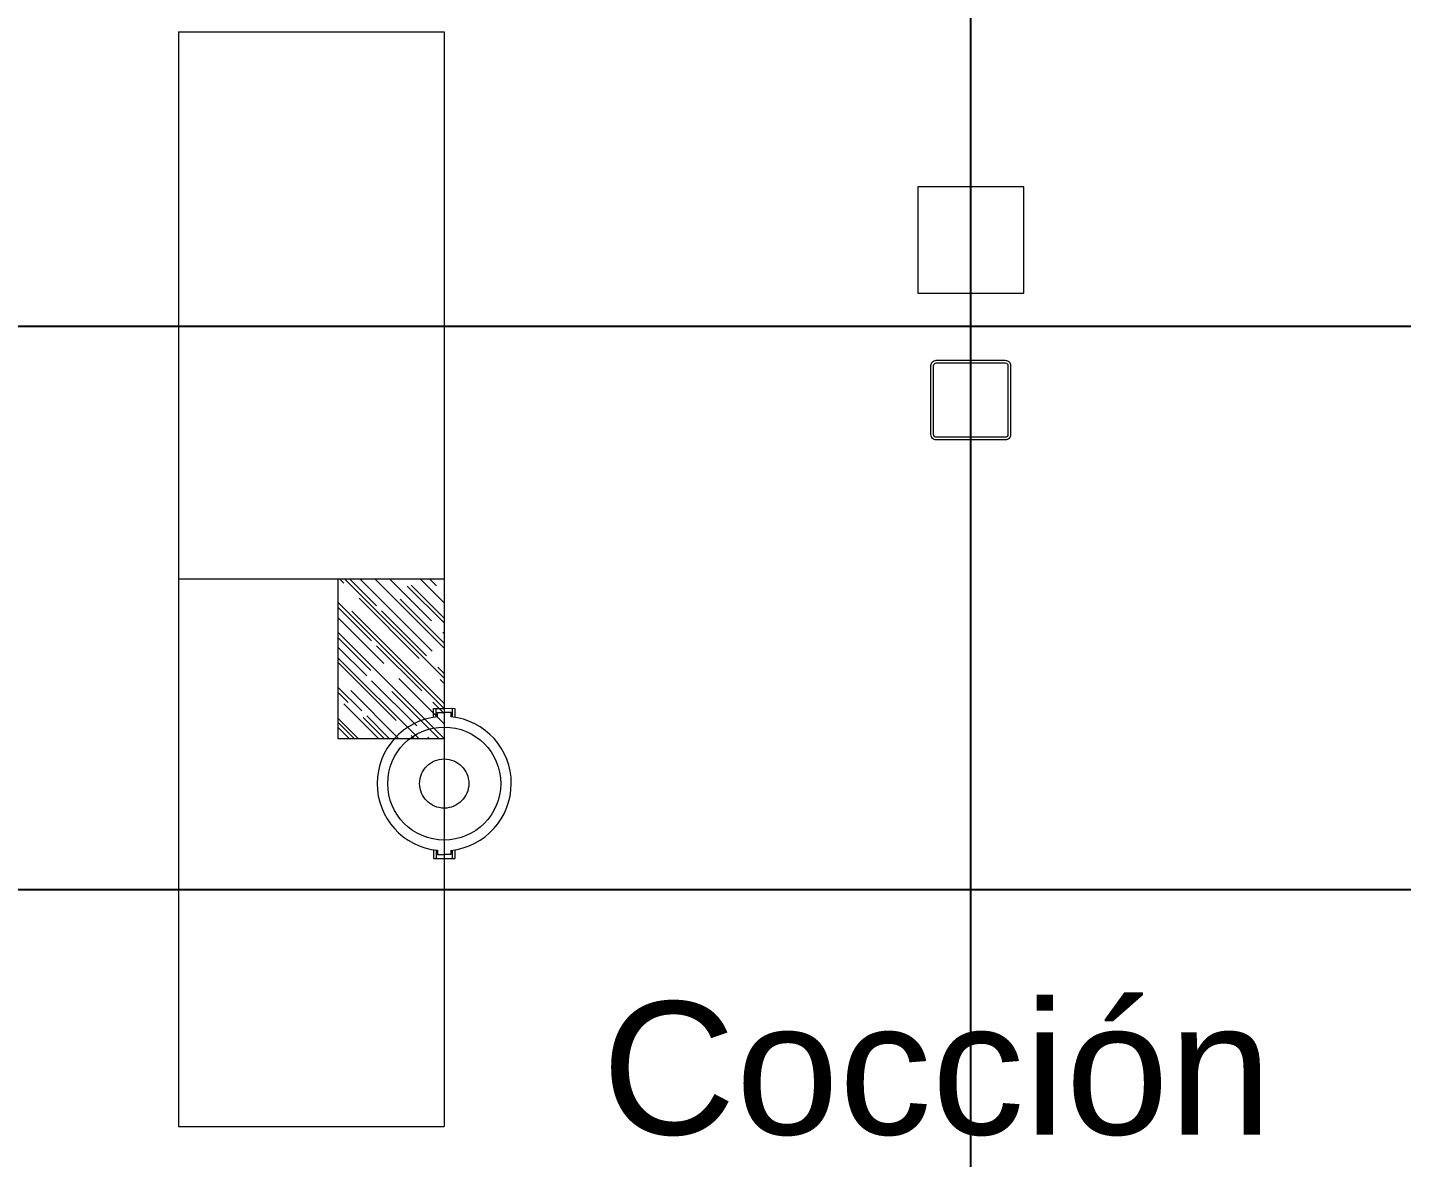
# Model space of a CAD drawing. Header units: millimetres. Extents: x 744843 to 745492, y 2520966 to 2521458.
# Drawn here: x 745422.78 to 745427.96, y 2521091.59 to 2521095.84 of the extents above; entities that cross this region are included whole.
import ezdxf

# ---------------------------------------------------------------- set-up
doc = ezdxf.new("R2010")
doc.units = ezdxf.units.MM
doc.linetypes.add('HIDDEN', pattern=[9.525, 6.35, -3.175])
for name, color, linetype, lineweight in [('A-Columnas_Secun', 74, 'Continuous', 20), ('A_Muebles_Cocina', 55, 'Continuous', 20), ('A_Textos', 4, 'Continuous', 20)]:
    doc.layers.add(name, color=color, linetype=linetype, lineweight=lineweight)
doc.layers.add('A_Ejes', color=8, linetype='Continuous')
doc.styles.add('escal 300', font='arial.ttf', dxfattribs={"height": 0.5})
pattern_1 = [(135, (745424.351715, 2521093.166404), (-0.181019, 0.067882), [1.2, -0.16, 0.4, -0.08]), (135, (745424.24819, 2521093.21336), (-0.018668, -0.131805), [0.24, -0.0264, 0.48, -0.06]), (135, (745424.27535, 2521093.146605), (-0.3320573, 0.2562555), [0.64, -0.112, 0.32, -0.08])]

msp = doc.modelspace()

# ---------------------------------------------------------------- hatches: boundary and pattern name
at = {"layer": 'A_Muebles_Cocina'}
h = msp.add_hatch(dxfattribs=at)
h.set_pattern_fill('AR-RROOF', color=2, scale=0.08, angle=315, style=0)
h.set_pattern_definition(pattern_1)
h.paths.add_polyline_path([(745424.3517, 2521093.7664), (745423.9517, 2521093.7664), (745423.9517, 2521093.1664), (745424.3517, 2521093.1664)])
h = msp.add_hatch(dxfattribs=at)
h.set_pattern_fill('AR-RROOF', color=2, scale=0.08, angle=315, style=0)
h.set_pattern_definition(pattern_1)
h.paths.add_polyline_path([(745424.3517, 2521093.7664), (745423.9517, 2521093.7664), (745423.9517, 2521093.1664), (745424.3517, 2521093.1664)])

# ---------------------------------------------------------------- linework, layer by layer
at = {"layer": 'A-Columnas_Secun'}
msp.add_lwpolyline([(745426.1344, 2521094.8424), (745426.5341, 2521094.8424), (745426.5341, 2521095.2421), (745426.1344, 2521095.2421)], close=True, dxfattribs=at)
for points in [[(745426.2044, 2521094.5896), (745426.4642, 2521094.5896, -0.414214), (745426.4842, 2521094.5696), (745426.4842, 2521094.3098, -0.414214), (745426.4642, 2521094.2898), (745426.2044, 2521094.2898, -0.414214), (745426.1844, 2521094.3098), (745426.1844, 2521094.5696, -0.414214)], [(745426.2044, 2521094.5796), (745426.4642, 2521094.5796, -0.414214), (745426.4742, 2521094.5696), (745426.4742, 2521094.3098, -0.414214), (745426.4642, 2521094.2998), (745426.2044, 2521094.2998, -0.414214), (745426.1944, 2521094.3098), (745426.1944, 2521094.5696, -0.414214)]]:
    msp.add_lwpolyline(points, format="xyb", close=True, dxfattribs=at)
at = {"layer": 'A_Ejes'}
msp.add_line((745426.3345, 2521057.8508), (745426.3338, 2521173.1376), dxfattribs=at)
at = {"layer": 'A_Ejes', "ltscale": 0.5}
for p, q in [((745296.0204, 2521094.7183), (745459.3526, 2521094.7183)), ((745302.007, 2521092.5989), (745459.4008, 2521092.5989))]:
    msp.add_line(p, q, dxfattribs=at)
at = {"layer": 'A_Muebles_Cocina'}
for p, q in [((745423.3517, 2521095.8258), (745423.3517, 2521091.707)), ((745423.3517, 2521095.8258), (745424.3517, 2521095.8258)), ((745423.3517, 2521095.8258), (745423.3517, 2521091.707)), ((745424.3517, 2521095.8258), (745424.3517, 2521091.707)), ((745424.3517, 2521095.8258), (745424.3517, 2521091.707)), ((745424.3517, 2521093.7664), (745423.3517, 2521093.7664)), ((745424.3517, 2521093.7664), (745423.3517, 2521093.7664)), ((745424.3777, 2521093.2637), (745424.3522, 2521093.2638)), ((745424.3777, 2521093.2637), (745424.3522, 2521093.2638)), ((745424.3927, 2521093.2787), (745424.3523, 2521093.2788)), ((745424.3927, 2521093.2787), (745424.3523, 2521093.2788)), ((745424.3777, 2521093.2481), (745424.3777, 2521093.2637)), ((745424.3777, 2521093.2481), (745424.3777, 2521093.2637)), ((745424.3827, 2521093.2475), (745424.3827, 2521093.2787)), ((745424.3827, 2521093.2475), (745424.3827, 2521093.2787)), ((745424.3927, 2521093.2461), (745424.3927, 2521093.2787)), ((745424.3927, 2521093.2461), (745424.3927, 2521093.2787)), ((745424.3769, 2521092.73), (745424.3515, 2521092.73)), ((745424.3769, 2521092.73), (745424.3515, 2521092.73)), ((745424.3769, 2521092.7456), (745424.3769, 2521092.73)), ((745424.3769, 2521092.7456), (745424.3769, 2521092.73)), ((745424.3819, 2521092.7462), (745424.3819, 2521092.7149)), ((745424.3819, 2521092.7462), (745424.3819, 2521092.7149)), ((745424.3919, 2521092.7476), (745424.3919, 2521092.7149)), ((745424.3919, 2521092.7476), (745424.3919, 2521092.7149)), ((745423.3517, 2521091.707), (745424.3517, 2521091.707)), ((745423.3517, 2521091.707), (745424.3517, 2521091.707))]:
    msp.add_line(p, q, dxfattribs=at)
at = {"layer": 'A_Muebles_Cocina', "color": 2}
for p, q in [((745423.9517, 2521093.7664), (745423.9517, 2521093.1664)), ((745423.9517, 2521093.7664), (745423.9517, 2521093.1664)), ((745423.9517, 2521093.1664), (745424.3517, 2521093.1664)), ((745423.9517, 2521093.1664), (745424.3517, 2521093.1664))]:
    msp.add_line(p, q, dxfattribs=at)
at = {"layer": 'A_Muebles_Cocina', "color": 8, "linetype": 'HIDDEN', "ltscale": 30}
for p, q in [((745424.3118, 2521093.2462), (745424.3118, 2521093.2788)), ((745424.3118, 2521093.2788), (745424.3523, 2521093.2788)), ((745424.3118, 2521093.2462), (745424.3118, 2521093.2788)), ((745424.3118, 2521093.2788), (745424.3523, 2521093.2788)), ((745424.3218, 2521093.2476), (745424.3218, 2521093.2788)), ((745424.3218, 2521093.2476), (745424.3218, 2521093.2788)), ((745424.3268, 2521093.2481), (745424.3268, 2521093.2638)), ((745424.3268, 2521093.2638), (745424.3522, 2521093.2638)), ((745424.3268, 2521093.2481), (745424.3268, 2521093.2638)), ((745424.3268, 2521093.2638), (745424.3522, 2521093.2638)), ((745424.311, 2521092.7477), (745424.311, 2521092.7151)), ((745424.311, 2521092.7477), (745424.311, 2521092.7151)), ((745424.311, 2521092.7151), (745424.3919, 2521092.7149)), ((745424.311, 2521092.7151), (745424.3919, 2521092.7149)), ((745424.321, 2521092.7463), (745424.321, 2521092.715)), ((745424.321, 2521092.7463), (745424.321, 2521092.715)), ((745424.326, 2521092.7457), (745424.326, 2521092.73)), ((745424.326, 2521092.7457), (745424.326, 2521092.73)), ((745424.326, 2521092.73), (745424.3515, 2521092.73)), ((745424.326, 2521092.73), (745424.3515, 2521092.73))]:
    msp.add_line(p, q, dxfattribs=at)
for radius in [0.2125, 0.2125, 0.0925, 0.0925]:
    msp.add_circle((745424.3519, 2521092.9969), radius, dxfattribs=at)
msp.add_arc((745424.3519, 2521092.9969), 0.2525, 95.6978, 264.133, dxfattribs=at)
msp.add_arc((745424.3519, 2521092.9969), 0.2525, 95.6978, 264.133, dxfattribs=at)
at = {"layer": 'A_Muebles_Cocina'}
msp.add_arc((745424.3519, 2521092.9969), 0.2525, 275.6978, 84.133, dxfattribs=at)
msp.add_arc((745424.3519, 2521092.9969), 0.2525, 275.6978, 84.133, dxfattribs=at)

# ---------------------------------------------------------------- texts
at = {"layer": 'A_Textos', "ltscale": 0.1, "insert": (745426.2064, 2521092.1764), "char_height": 0.5, "width": 2.873594, "attachment_point": 2, "rotation": 360, "style": 'escal 300'}
msp.add_mtext('Cocción', dxfattribs=at)
msp.add_mtext('Cocción', dxfattribs=at)

doc.saveas('drawing.dxf')
